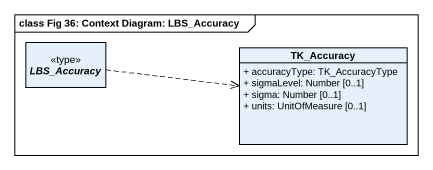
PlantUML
@startuml
mainframe class Fig 36: Context Diagram: LBS_Accuracy
hide circle
hide empty members
skinparam classAttributeIconSize 0
abstract class LBS_Accuracy <<type>>
class TK_Accuracy {
  + accuracyType: TK_AccuracyType
  + sigmaLevel: Number [0..1]
  + sigma: Number [0..1]
  + units: UnitOfMeasure [0..1]
}
LBS_Accuracy .right.> TK_Accuracy
@enduml
